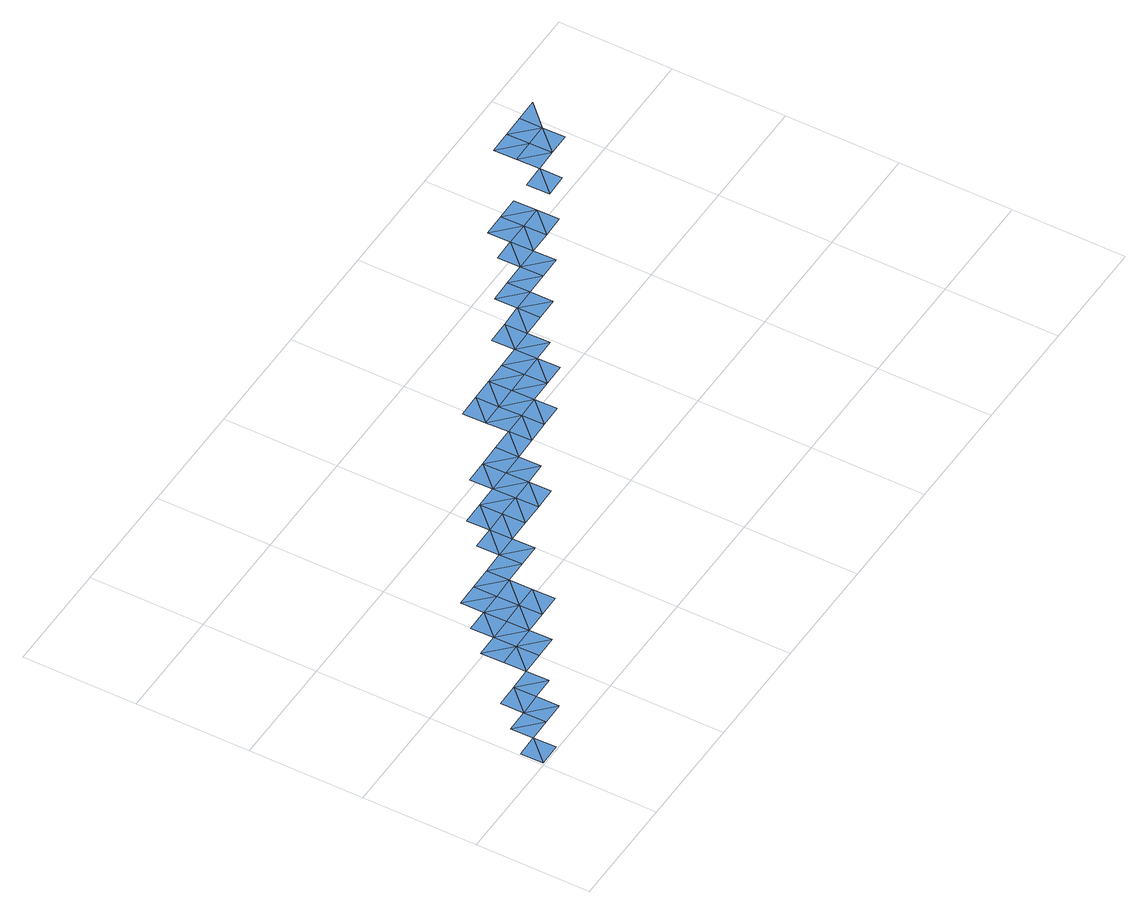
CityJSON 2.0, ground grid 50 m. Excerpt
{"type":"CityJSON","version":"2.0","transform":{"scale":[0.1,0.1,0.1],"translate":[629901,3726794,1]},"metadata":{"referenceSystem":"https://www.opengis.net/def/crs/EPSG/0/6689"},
"CityObjects":{
"waterbody1":{"type":"WaterBody","attributes":{"name":"福岡県津波浸水想定図","class":"1140","function":"2","WaterBodyTsunamiRiskAttribute.description":"1","WaterBodyTsunamiRiskAttribute.rank":"1"},"geometry":[{"type":"MultiSurface","lod":"1","boundaries":[[[0,1,2]],[[2,3,0]],[[4,5,6]],[[7,5,4]],[[8,9,10]],[[10,9,11]],[[11,12,13]],[[11,14,12]],[[12,15,16]],[[15,17,16]],[[18,19,20]],[[19,18,21]],[[19,22,23]],[[22,19,24]],[[25,26,27]],[[28,26,25]],[[29,30,31]],[[29,32,30]],[[30,33,34]],[[33,30,32]],[[35,32,29]],[[32,35,36]],[[33,32,37]],[[32,36,37]],[[37,36,38]],[[37,38,39]],[[40,41,42]],[[43,40,42]],[[44,45,46]],[[44,46,47]],[[46,48,47]],[[48,49,47]],[[49,50,51]],[[52,50,49]],[[50,53,54]],[[54,53,55]],[[55,53,56]],[[56,57,55]],[[58,59,60]],[[58,60,61]],[[62,58,63]],[[63,64,62]],[[63,65,64]],[[65,63,66]]]}]},
"waterbody2":{"type":"WaterBody","attributes":{"name":"福岡県津波浸水想定図","class":"1140","function":"2","WaterBodyTsunamiRiskAttribute.description":"1","WaterBodyTsunamiRiskAttribute.rank":"2"},"geometry":[{"type":"MultiSurface","lod":"1","boundaries":[[[67,0,68]],[[67,68,4]],[[4,68,69]],[[7,4,69]],[[7,70,5]],[[70,71,5]],[[71,9,8]],[[72,9,71]],[[11,9,73]],[[73,14,11]],[[73,74,14]],[[75,74,73]],[[14,74,12]],[[12,74,15]],[[76,17,15]],[[76,77,17]],[[78,77,76]],[[18,77,78]],[[24,19,21]],[[24,21,79]],[[79,80,24]],[[80,22,24]],[[80,79,81]],[[80,25,22]],[[25,80,82]],[[28,25,82]],[[83,26,28]],[[83,84,26]],[[85,36,35]],[[38,36,85]],[[86,39,38]],[[39,86,42]],[[86,87,42]],[[87,43,42]],[[43,45,40]],[[45,43,88]],[[89,45,88]],[[89,46,45]],[[49,48,90]],[[49,90,52]],[[53,50,52]],[[91,53,52]],[[56,53,91]],[[56,91,92]],[[64,93,62]],[[64,94,93]],[[64,65,94]],[[65,95,94]],[[65,96,95]]]}]},
"waterbody3":{"type":"WaterBody","attributes":{"name":"福岡県津波浸水想定図","class":"1140","function":"2","WaterBodyTsunamiRiskAttribute.description":"1","WaterBodyTsunamiRiskAttribute.rank":"3"},"geometry":[{"type":"MultiSurface","lod":"1","boundaries":[[[97,9,72]],[[73,9,97]],[[75,98,74]],[[99,98,75]],[[74,76,15]],[[74,98,76]],[[18,78,100]],[[100,21,18]],[[80,81,82]],[[82,81,101]],[[28,82,102]],[[28,102,83]],[[84,83,31]],[[83,103,31]],[[31,103,29]],[[103,104,29]],[[104,35,29]],[[35,104,105]],[[85,86,38]],[[106,86,85]]]}]}
},
"vertices":[
[110,107,7],[10,105,6],[12,5,6],[112,7,6],[208,209,7],[306,311,7],[206,309,7],[308,211,7],[404,413,7],[504,415,7],[402,513,7],[502,515,7],[600,617,7],[500,615,7],[602,517,7],[700,619,7],[598,717,7],[698,719,8],[898,723,8],[996,825,7],[896,823,7],[998,725,7],[1094,926,7],[994,925,7],[1096,827,7],[1194,928,7],[1292,1030,7],[1192,1028,7],[1294,930,7],[1592,1036,7],[1490,1134,6],[1492,1034,7],[1590,1136,6],[1588,1236,6],[1488,1234,6],[1692,1038,7],[1690,1138,7],[1688,1238,7],[1790,1140,7],[1788,1240,7],[1986,1344,6],[1886,1342,6],[1888,1242,6],[1988,1244,7],[2084,1446,7],[2086,1346,7],[2186,1348,7],[2184,1448,7],[2286,1350,7],[2284,1450,7],[2382,1552,7],[2282,1550,7],[2384,1452,7],[2482,1553,7],[2380,1651,7],[2480,1653,7],[2582,1555,7],[2580,1655,7],[2780,1659,7],[2680,1657,6],[2682,1557,6],[2782,1559,6],[2778,1759,7],[2880,1661,7],[2878,1761,7],[2978,1763,6],[2980,1663,6],
[108,207,7],[210,109,7],[310,111,7],[408,213,7],[406,313,7],[506,315,7],[604,417,7],[702,519,7],[704,419,7],[800,621,7],[798,721,8],[900,623,7],[1098,727,7],[1196,828,7],[1198,728,7],[1296,830,7],[1394,932,7],[1392,1032,8],[1792,1040,7],[1890,1142,7],[1990,1144,7],[2088,1246,6],[2188,1248,6],[2386,1352,7],[2484,1453,7],[2584,1455,7],[2776,1859,7],[2876,1861,7],[2976,1863,7],[3076,1865,6],
[606,317,7],[802,521,7],[804,421,7],[1000,625,7],[1298,730,7],[1396,832,7],[1494,934,8],[1594,936,7],[1694,938,7],[1892,1042,7]
]}
